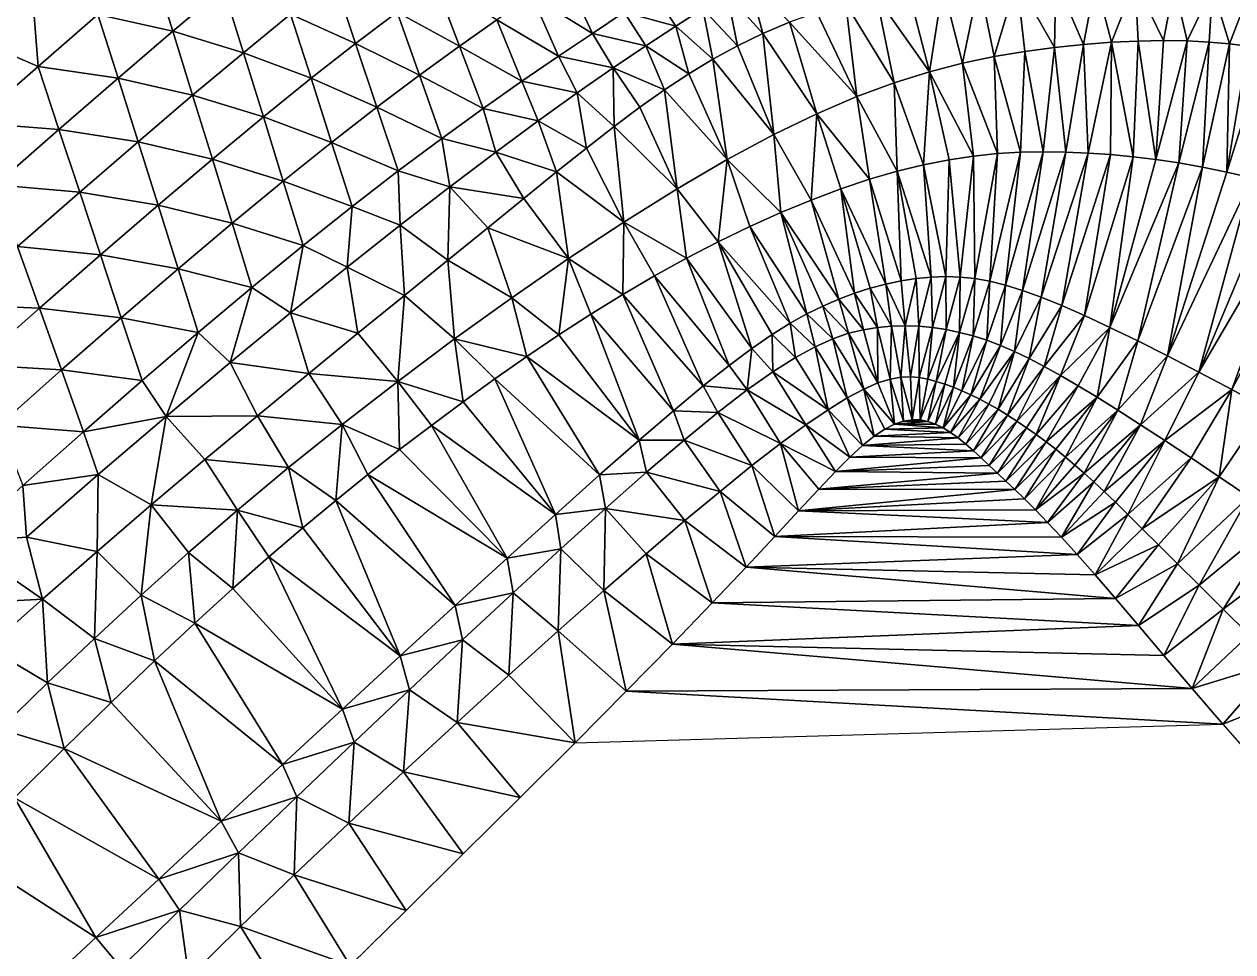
# Model space of a CAD drawing. Header units: metres. Extents: x 0 to 433, y 0 to 317.
# Drawn here: x 89.62 to 108.15, y 229.74 to 243.95 of the extents above; entities that cross this region are included whole.
import ezdxf

# ---------------------------------------------------------------- set-up
doc = ezdxf.new("R2010")
doc.units = ezdxf.units.M
doc.layers.add('TERRAIN_TIN', color=8, linetype='Continuous')

msp = doc.modelspace()

# ---------------------------------------------------------------- linework, layer by layer
at = {"layer": 'TERRAIN_TIN'}
for points in [[(88.889, 243.714, 9), (89.741, 244.475, 9), (88.855, 245.401, 8)], [(91.594, 244.83, 10), (90.75, 244.103, 10), (91.897, 243.848, 11)], [(91.594, 244.83, 10), (91.897, 243.848, 11), (92.674, 244.503, 11)], [(94.699, 243.66, 13), (94.372, 244.637, 12), (93.703, 244.109, 12)], [(94.372, 244.637, 12), (94.699, 243.66, 13), (95.335, 244.141, 13)], [(95.928, 244.572, 13), (95.335, 244.141, 13), (96.292, 243.617, 14)], [(96.866, 244.02, 14), (95.928, 244.572, 13), (96.292, 243.617, 14)], [(97.404, 244.386, 14), (98.33, 243.814, 15), (97.909, 244.719, 14)], [(98.33, 243.814, 15), (98.817, 244.138, 15), (97.909, 244.719, 14)], [(100.73, 244.619, 16), (100.396, 244.419, 16), (100.944, 243.814, 17)], [(101.349, 243.984, 17), (100.73, 244.619, 16), (100.944, 243.814, 17)], [(104.256, 244.591, 17), (103.701, 244.543, 17), (104.004, 243.357, 18)], [(104.49, 243.459, 18), (104.256, 244.591, 17), (104.004, 243.357, 18)], [(104.256, 244.591, 17), (104.49, 243.459, 18), (104.836, 244.618, 17)], [(104.49, 243.459, 18), (104.959, 243.538, 18), (104.836, 244.618, 17)], [(105.415, 243.6, 18), (105.433, 244.627, 17), (104.836, 244.618, 17)], [(104.959, 243.538, 18), (105.415, 243.6, 18), (104.836, 244.618, 17)], [(105.415, 243.6, 18), (105.858, 243.646, 18), (105.433, 244.627, 17)], [(105.433, 244.627, 17), (105.858, 243.646, 18), (106.039, 244.619, 17)], [(105.858, 243.646, 18), (106.285, 243.678, 18), (106.039, 244.619, 17)], [(106.285, 243.678, 18), (106.647, 244.596, 17), (106.039, 244.619, 17)], [(106.694, 243.697, 18), (106.647, 244.596, 17), (106.285, 243.678, 18)], [(107.082, 243.703, 18), (107.249, 244.559, 17), (106.647, 244.596, 17)], [(106.694, 243.697, 18), (107.082, 243.703, 18), (106.647, 244.596, 17)], [(107.082, 243.703, 18), (107.446, 243.698, 18), (107.249, 244.559, 17)], [(107.249, 244.559, 17), (107.446, 243.698, 18), (107.837, 244.512, 17)], [(89.741, 244.475, 9), (88.889, 243.714, 9), (89.834, 243.307, 10)], [(90.75, 244.103, 10), (89.741, 244.475, 9), (89.834, 243.307, 10)], [(91.897, 243.848, 11), (92.98, 243.518, 12), (92.674, 244.503, 11)], [(92.98, 243.518, 12), (93.703, 244.109, 12), (92.674, 244.503, 11)], [(97.404, 244.386, 14), (96.866, 244.02, 14), (97.808, 243.463, 15)], [(98.33, 243.814, 15), (97.404, 244.386, 14), (97.808, 243.463, 15)], [(99.269, 244.438, 15), (98.817, 244.138, 15), (99.608, 243.925, 16)], [(100.023, 244.189, 16), (99.269, 244.438, 15), (99.608, 243.925, 16)], [(100.023, 244.189, 16), (100.554, 243.625, 17), (100.396, 244.419, 16)], [(100.396, 244.419, 16), (100.554, 243.625, 17), (100.944, 243.814, 17)], [(102.683, 244.381, 17), (102.216, 244.269, 17), (102.957, 243.057, 18)], [(103.177, 244.473, 17), (102.683, 244.381, 17), (103.495, 243.225, 18)], [(103.495, 243.225, 18), (102.683, 244.381, 17), (102.957, 243.057, 18)], [(103.177, 244.473, 17), (103.495, 243.225, 18), (103.701, 244.543, 17)], [(103.701, 244.543, 17), (103.495, 243.225, 18), (104.004, 243.357, 18)], [(107.837, 244.512, 17), (107.446, 243.698, 18), (107.784, 243.681, 18)], [(108.094, 243.655, 18), (107.837, 244.512, 17), (107.784, 243.681, 18)], [(108.094, 243.655, 18), (108.403, 244.455, 17), (107.837, 244.512, 17)], [(108.375, 243.618, 18), (108.403, 244.455, 17), (108.094, 243.655, 18)], [(100.176, 243.419, 17), (100.023, 244.189, 16), (99.608, 243.925, 16)], [(100.554, 243.625, 17), (100.023, 244.189, 16), (100.176, 243.419, 17)], [(102.384, 242.846, 18), (102.216, 244.269, 17), (101.772, 244.136, 17)], [(102.216, 244.269, 17), (102.384, 242.846, 18), (102.957, 243.057, 18)], [(91.058, 243.128, 11), (90.75, 244.103, 10), (89.834, 243.307, 10)], [(90.75, 244.103, 10), (91.058, 243.128, 11), (91.897, 243.848, 11)], [(93.703, 244.109, 12), (92.98, 243.518, 12), (94.017, 243.126, 13)], [(94.699, 243.66, 13), (93.703, 244.109, 12), (94.017, 243.126, 13)], [(94.699, 243.66, 13), (95.679, 243.173, 14), (95.335, 244.141, 13)], [(95.335, 244.141, 13), (95.679, 243.173, 14), (96.292, 243.617, 14)], [(97.249, 243.08, 15), (96.866, 244.02, 14), (96.292, 243.617, 14)], [(96.866, 244.02, 14), (97.249, 243.08, 15), (97.808, 243.463, 15)], [(98.33, 243.814, 15), (99.15, 243.625, 16), (98.817, 244.138, 15)], [(98.817, 244.138, 15), (99.15, 243.625, 16), (99.608, 243.925, 16)], [(101.349, 243.984, 17), (102.384, 242.846, 18), (101.772, 244.136, 17)], [(91.897, 243.848, 11), (91.058, 243.128, 11), (92.201, 242.867, 12)], [(92.98, 243.518, 12), (91.897, 243.848, 11), (92.201, 242.867, 12)], [(98.647, 243.285, 16), (98.33, 243.814, 15), (97.808, 243.463, 15)], [(99.15, 243.625, 16), (98.33, 243.814, 15), (98.647, 243.285, 16)], [(99.15, 243.625, 16), (99.806, 243.195, 17), (99.608, 243.925, 16)], [(99.806, 243.195, 17), (100.176, 243.419, 17), (99.608, 243.925, 16)], [(100.554, 243.625, 17), (101.11, 242.266, 18), (100.944, 243.814, 17)], [(101.77, 242.584, 18), (101.349, 243.984, 17), (100.944, 243.814, 17)], [(101.11, 242.266, 18), (101.77, 242.584, 18), (100.944, 243.814, 17)], [(102.384, 242.846, 18), (101.349, 243.984, 17), (101.77, 242.584, 18)], [(88.889, 243.714, 9), (88.844, 242.442, 10), (89.834, 243.307, 10)], [(95.026, 242.683, 14), (94.699, 243.66, 13), (94.017, 243.126, 13)], [(95.679, 243.173, 14), (94.699, 243.66, 13), (95.026, 242.683, 14)], [(105.586, 241.995, 19), (105.858, 243.646, 18), (105.415, 243.6, 18)], [(105.586, 241.995, 19), (105.929, 241.979, 19), (105.858, 243.646, 18)], [(105.858, 243.646, 18), (105.929, 241.979, 19), (106.285, 243.678, 18)], [(106.285, 243.678, 18), (105.929, 241.979, 19), (106.272, 241.956, 19)], [(106.617, 241.923, 19), (106.285, 243.678, 18), (106.272, 241.956, 19)], [(106.617, 241.923, 19), (106.694, 243.697, 18), (106.285, 243.678, 18)], [(106.694, 243.697, 18), (106.617, 241.923, 19), (106.966, 241.882, 19)], [(107.082, 243.703, 18), (106.694, 243.697, 18), (106.966, 241.882, 19)], [(107.446, 243.698, 18), (107.082, 243.703, 18), (106.966, 241.882, 19)], [(107.321, 241.829, 19), (107.446, 243.698, 18), (106.966, 241.882, 19)], [(107.446, 243.698, 18), (107.321, 241.829, 19), (107.784, 243.681, 18)], [(107.321, 241.829, 19), (107.683, 241.766, 19), (107.784, 243.681, 18)], [(107.683, 241.766, 19), (108.094, 243.655, 18), (107.784, 243.681, 18)], [(108.055, 241.69, 19), (108.094, 243.655, 18), (107.683, 241.766, 19)], [(108.055, 241.69, 19), (108.375, 243.618, 18), (108.094, 243.655, 18)], [(93.286, 242.534, 13), (92.98, 243.518, 12), (92.201, 242.867, 12)], [(92.98, 243.518, 12), (93.286, 242.534, 13), (94.017, 243.126, 13)], [(95.679, 243.173, 14), (96.655, 242.663, 15), (96.292, 243.617, 14)], [(96.655, 242.663, 15), (97.249, 243.08, 15), (96.292, 243.617, 14)], [(97.249, 243.08, 15), (98.097, 242.902, 16), (97.808, 243.463, 15)], [(98.097, 242.902, 16), (98.647, 243.285, 16), (97.808, 243.463, 15)], [(99.436, 242.951, 17), (99.15, 243.625, 16), (98.647, 243.285, 16)], [(99.806, 243.195, 17), (99.15, 243.625, 16), (99.436, 242.951, 17)], [(101.11, 242.266, 18), (100.554, 243.625, 17), (100.176, 243.419, 17)], [(104.537, 241.972, 19), (104.49, 243.459, 18), (104.004, 243.357, 18)], [(104.893, 241.993, 19), (104.959, 243.538, 18), (104.49, 243.459, 18)], [(104.537, 241.972, 19), (104.893, 241.993, 19), (104.49, 243.459, 18)], [(104.893, 241.993, 19), (105.241, 242, 19), (104.959, 243.538, 18)], [(104.959, 243.538, 18), (105.241, 242, 19), (105.415, 243.6, 18)], [(105.241, 242, 19), (105.586, 241.995, 19), (105.415, 243.6, 18)], [(108.375, 243.618, 18), (108.055, 241.69, 19), (108.64, 243.567, 18)], [(108.055, 241.69, 19), (108.437, 241.601, 19), (108.64, 243.567, 18)], [(88.844, 242.442, 10), (90.153, 242.344, 11), (89.834, 243.307, 10)], [(90.153, 242.344, 11), (91.058, 243.128, 11), (89.834, 243.307, 10)], [(98.647, 243.285, 16), (98.097, 242.902, 16), (98.661, 242.386, 17)], [(98.647, 243.285, 16), (98.661, 242.386, 17), (99.057, 242.683, 17)], [(99.436, 242.951, 17), (98.647, 243.285, 16), (99.057, 242.683, 17)], [(100.176, 243.419, 17), (99.806, 243.195, 17), (100.396, 241.884, 18)], [(101.11, 242.266, 18), (100.176, 243.419, 17), (100.396, 241.884, 18)], [(103.495, 243.225, 18), (104.172, 241.935, 19), (104.004, 243.357, 18)], [(104.172, 241.935, 19), (104.537, 241.972, 19), (104.004, 243.357, 18)], [(91.058, 243.128, 11), (90.153, 242.344, 11), (91.365, 242.154, 12)], [(92.201, 242.867, 12), (91.058, 243.128, 11), (91.365, 242.154, 12)], [(93.286, 242.534, 13), (94.331, 242.144, 14), (94.017, 243.126, 13)], [(94.331, 242.144, 14), (95.026, 242.683, 14), (94.017, 243.126, 13)], [(96.023, 242.206, 15), (95.679, 243.173, 14), (95.026, 242.683, 14)], [(95.679, 243.173, 14), (96.023, 242.206, 15), (96.655, 242.663, 15)], [(97.498, 242.472, 16), (97.249, 243.08, 15), (96.655, 242.663, 15)], [(97.249, 243.08, 15), (97.498, 242.472, 16), (98.097, 242.902, 16)], [(99.806, 243.195, 17), (99.436, 242.951, 17), (100.396, 241.884, 18)], [(103.495, 243.225, 18), (102.957, 243.057, 18), (103.407, 241.802, 19)], [(103.797, 241.879, 19), (103.495, 243.225, 18), (103.407, 241.802, 19)], [(104.172, 241.935, 19), (103.495, 243.225, 18), (103.797, 241.879, 19)], [(97.498, 242.472, 16), (98.239, 242.056, 17), (98.097, 242.902, 16)], [(98.097, 242.902, 16), (98.239, 242.056, 17), (98.661, 242.386, 17)], [(99.627, 241.434, 18), (99.436, 242.951, 17), (99.057, 242.683, 17)], [(99.436, 242.951, 17), (99.627, 241.434, 18), (100.396, 241.884, 18)], [(102.384, 242.846, 18), (103.001, 241.703, 19), (102.957, 243.057, 18)], [(102.957, 243.057, 18), (103.001, 241.703, 19), (103.407, 241.802, 19)], [(92.504, 241.885, 13), (92.201, 242.867, 12), (91.365, 242.154, 12)], [(92.504, 241.885, 13), (93.286, 242.534, 13), (92.201, 242.867, 12)], [(102.577, 241.579, 19), (102.384, 242.846, 18), (101.77, 242.584, 18)], [(102.384, 242.846, 18), (102.577, 241.579, 19), (103.001, 241.703, 19)], [(93.286, 242.534, 13), (92.504, 241.885, 13), (93.591, 241.55, 14)], [(94.331, 242.144, 14), (93.286, 242.534, 13), (93.591, 241.55, 14)], [(95.353, 241.707, 15), (95.026, 242.683, 14), (94.331, 242.144, 14)], [(96.023, 242.206, 15), (95.026, 242.683, 14), (95.353, 241.707, 15)], [(96.023, 242.206, 15), (96.847, 241.994, 16), (96.655, 242.663, 15)], [(96.847, 241.994, 16), (97.498, 242.472, 16), (96.655, 242.663, 15)], [(98.661, 242.386, 17), (99.627, 241.434, 18), (99.057, 242.683, 17)], [(101.11, 242.266, 18), (101.683, 241.261, 19), (101.77, 242.584, 18)], [(101.683, 241.261, 19), (102.137, 241.431, 19), (101.77, 242.584, 18)], [(102.137, 241.431, 19), (102.577, 241.579, 19), (101.77, 242.584, 18)], [(90.153, 242.344, 11), (88.844, 242.442, 10), (89.182, 241.496, 11)], [(90.153, 242.344, 11), (89.182, 241.496, 11), (90.471, 241.382, 12)], [(90.153, 242.344, 11), (90.471, 241.382, 12), (91.365, 242.154, 12)], [(97.498, 242.472, 16), (96.847, 241.994, 16), (97.781, 241.691, 17)], [(98.239, 242.056, 17), (97.498, 242.472, 16), (97.781, 241.691, 17)], [(98.239, 242.056, 17), (98.811, 240.924, 18), (98.661, 242.386, 17)], [(98.811, 240.924, 18), (99.627, 241.434, 18), (98.661, 242.386, 17)], [(90.471, 241.382, 12), (91.672, 241.18, 13), (91.365, 242.154, 12)], [(91.672, 241.18, 13), (92.504, 241.885, 13), (91.365, 242.154, 12)], [(96.143, 241.463, 16), (96.023, 242.206, 15), (95.353, 241.707, 15)], [(96.023, 242.206, 15), (96.143, 241.463, 16), (96.847, 241.994, 16)], [(101.217, 241.068, 19), (101.11, 242.266, 18), (100.396, 241.884, 18)], [(101.683, 241.261, 19), (101.11, 242.266, 18), (101.217, 241.068, 19)], [(94.645, 241.161, 15), (94.331, 242.144, 14), (93.591, 241.55, 14)], [(94.645, 241.161, 15), (95.353, 241.707, 15), (94.331, 242.144, 14)], [(96.847, 241.994, 16), (96.143, 241.463, 16), (97.28, 241.285, 17)], [(96.847, 241.994, 16), (97.28, 241.285, 17), (97.781, 241.691, 17)], [(98.811, 240.924, 18), (98.239, 242.056, 17), (97.781, 241.691, 17)], [(104.172, 241.935, 19), (104.191, 240.057, 21), (104.537, 241.972, 19)], [(104.191, 240.057, 21), (104.421, 240.016, 21), (104.537, 241.972, 19)], [(104.893, 241.993, 19), (104.421, 240.016, 21), (104.664, 239.956, 21)], [(104.421, 240.016, 21), (104.893, 241.993, 19), (104.537, 241.972, 19)], [(104.924, 239.875, 21), (105.241, 242, 19), (104.664, 239.956, 21)], [(105.241, 242, 19), (104.893, 241.993, 19), (104.664, 239.956, 21)], [(105.586, 241.995, 19), (105.241, 242, 19), (104.924, 239.875, 21)], [(105.586, 241.995, 19), (104.924, 239.875, 21), (105.209, 239.771, 21)], [(105.929, 241.979, 19), (105.586, 241.995, 19), (105.209, 239.771, 21)], [(105.524, 239.643, 21), (105.929, 241.979, 19), (105.209, 239.771, 21)], [(105.929, 241.979, 19), (105.524, 239.643, 21), (106.272, 241.956, 19)], [(91.672, 241.18, 13), (92.808, 240.904, 14), (92.504, 241.885, 13)], [(92.504, 241.885, 13), (92.808, 240.904, 14), (93.591, 241.55, 14)], [(99.627, 241.434, 18), (100.26, 240.622, 19), (100.396, 241.884, 18)], [(100.26, 240.622, 19), (100.742, 240.855, 19), (100.396, 241.884, 18)], [(100.742, 240.855, 19), (101.217, 241.068, 19), (100.396, 241.884, 18)], [(103.001, 241.703, 19), (103.522, 240.081, 21), (103.407, 241.802, 19)], [(103.747, 240.088, 21), (103.797, 241.879, 19), (103.407, 241.802, 19)], [(103.522, 240.081, 21), (103.747, 240.088, 21), (103.407, 241.802, 19)], [(103.747, 240.088, 21), (103.969, 240.081, 21), (103.797, 241.879, 19)], [(103.969, 240.081, 21), (104.172, 241.935, 19), (103.797, 241.879, 19)], [(103.969, 240.081, 21), (104.191, 240.057, 21), (104.172, 241.935, 19)], [(105.524, 239.643, 21), (105.873, 239.49, 21), (106.272, 241.956, 19)], [(105.873, 239.49, 21), (106.617, 241.923, 19), (106.272, 241.956, 19)], [(106.263, 239.309, 21), (106.617, 241.923, 19), (105.873, 239.49, 21)], [(106.617, 241.923, 19), (106.263, 239.309, 21), (106.966, 241.882, 19)], [(106.263, 239.309, 21), (107.321, 241.829, 19), (106.966, 241.882, 19)], [(107.321, 241.829, 19), (106.263, 239.309, 21), (106.688, 239.104, 21)], [(107.683, 241.766, 19), (107.321, 241.829, 19), (106.688, 239.104, 21)], [(95.385, 240.877, 16), (95.353, 241.707, 15), (94.645, 241.161, 15)], [(95.385, 240.877, 16), (96.143, 241.463, 16), (95.353, 241.707, 15)], [(97.28, 241.285, 17), (97.962, 240.363, 18), (97.781, 241.691, 17)], [(97.962, 240.363, 18), (98.811, 240.924, 18), (97.781, 241.691, 17)], [(102.577, 241.579, 19), (103.061, 240.024, 21), (103.001, 241.703, 19)], [(103.293, 240.06, 21), (103.522, 240.081, 21), (103.001, 241.703, 19)], [(103.061, 240.024, 21), (103.293, 240.06, 21), (103.001, 241.703, 19)], [(107.144, 238.876, 21), (107.683, 241.766, 19), (106.688, 239.104, 21)], [(107.144, 238.876, 21), (108.055, 241.69, 19), (107.683, 241.766, 19)], [(108.437, 241.601, 19), (108.055, 241.69, 19), (107.144, 238.876, 21)], [(108.437, 241.601, 19), (107.144, 238.876, 21), (107.627, 238.626, 21)], [(108.437, 241.601, 19), (107.627, 238.626, 21), (108.832, 241.499, 19)], [(90.471, 241.382, 12), (89.182, 241.496, 11), (89.519, 240.55, 12)], [(92.808, 240.904, 14), (93.897, 240.566, 15), (93.591, 241.55, 14)], [(93.897, 240.566, 15), (94.645, 241.161, 15), (93.591, 241.55, 14)], [(96.113, 240.339, 17), (96.143, 241.463, 16), (95.385, 240.877, 16)], [(96.143, 241.463, 16), (96.113, 240.339, 17), (96.726, 240.835, 17)], [(97.28, 241.285, 17), (96.143, 241.463, 16), (96.726, 240.835, 17)], [(99.773, 240.37, 19), (99.627, 241.434, 18), (98.811, 240.924, 18)], [(99.627, 241.434, 18), (99.773, 240.37, 19), (100.26, 240.622, 19)], [(101.683, 241.261, 19), (102.347, 239.832, 21), (102.137, 241.431, 19)], [(102.577, 241.579, 19), (102.137, 241.431, 19), (102.825, 239.974, 21)], [(102.137, 241.431, 19), (102.587, 239.91, 21), (102.825, 239.974, 21)], [(102.347, 239.832, 21), (102.587, 239.91, 21), (102.137, 241.431, 19)], [(103.061, 240.024, 21), (102.577, 241.579, 19), (102.825, 239.974, 21)], [(107.627, 238.626, 21), (109.241, 241.382, 19), (108.832, 241.499, 19)], [(90.79, 240.419, 13), (90.471, 241.382, 12), (89.519, 240.55, 12)], [(91.672, 241.18, 13), (90.471, 241.382, 12), (90.79, 240.419, 13)], [(97.962, 240.363, 18), (97.28, 241.285, 17), (96.726, 240.835, 17)], [(102.105, 239.741, 21), (101.683, 241.261, 19), (101.217, 241.068, 19)], [(102.347, 239.832, 21), (101.683, 241.261, 19), (102.105, 239.741, 21)], [(108.131, 238.357, 21), (109.241, 241.382, 19), (107.627, 238.626, 21)], [(109.666, 241.248, 19), (109.241, 241.382, 19), (108.131, 238.357, 21)], [(108.652, 238.072, 21), (109.666, 241.248, 19), (108.131, 238.357, 21)], [(91.672, 241.18, 13), (90.79, 240.419, 13), (91.98, 240.205, 14)], [(92.808, 240.904, 14), (91.672, 241.18, 13), (91.98, 240.205, 14)], [(93.897, 240.566, 15), (94.573, 240.235, 16), (94.645, 241.161, 15)], [(94.573, 240.235, 16), (95.385, 240.877, 16), (94.645, 241.161, 15)], [(101.217, 241.068, 19), (100.742, 240.855, 19), (101.616, 239.515, 21)], [(101.862, 239.635, 21), (101.217, 241.068, 19), (101.616, 239.515, 21)], [(101.862, 239.635, 21), (102.105, 239.741, 21), (101.217, 241.068, 19)], [(93.111, 239.922, 15), (92.808, 240.904, 14), (91.98, 240.205, 14)], [(93.111, 239.922, 15), (93.897, 240.566, 15), (92.808, 240.904, 14)], [(95.385, 240.877, 16), (94.573, 240.235, 16), (95.447, 239.799, 17)], [(96.113, 240.339, 17), (95.385, 240.877, 16), (95.447, 239.799, 17)], [(98.794, 239.814, 19), (98.811, 240.924, 18), (97.962, 240.363, 18)], [(98.811, 240.924, 18), (98.794, 239.814, 19), (99.283, 240.101, 19)], [(99.773, 240.37, 19), (98.811, 240.924, 18), (99.283, 240.101, 19)], [(101.36, 239.373, 21), (100.742, 240.855, 19), (100.26, 240.622, 19)], [(100.742, 240.855, 19), (101.36, 239.373, 21), (101.616, 239.515, 21)], [(96.726, 240.835, 17), (96.113, 240.339, 17), (97.093, 239.763, 18)], [(97.962, 240.363, 18), (96.726, 240.835, 17), (97.093, 239.763, 18)], [(88.506, 239.662, 12), (89.856, 239.604, 13), (89.519, 240.55, 12)], [(89.856, 239.604, 13), (90.79, 240.419, 13), (89.519, 240.55, 12)], [(93.704, 239.533, 16), (93.897, 240.566, 15), (93.111, 239.922, 15)], [(93.897, 240.566, 15), (93.704, 239.533, 16), (94.573, 240.235, 16)], [(99.773, 240.37, 19), (100.776, 238.988, 21), (100.26, 240.622, 19)], [(100.776, 238.988, 21), (101.083, 239.2, 21), (100.26, 240.622, 19)], [(101.083, 239.2, 21), (101.36, 239.373, 21), (100.26, 240.622, 19)], [(89.856, 239.604, 13), (91.108, 239.456, 14), (90.79, 240.419, 13)], [(90.79, 240.419, 13), (91.108, 239.456, 14), (91.98, 240.205, 14)], [(96.217, 239.132, 18), (96.113, 240.339, 17), (95.447, 239.799, 17)], [(96.113, 240.339, 17), (96.217, 239.132, 18), (97.093, 239.763, 18)], [(97.814, 239.196, 19), (97.962, 240.363, 18), (97.093, 239.763, 18)], [(97.814, 239.196, 19), (98.304, 239.512, 19), (97.962, 240.363, 18)], [(98.304, 239.512, 19), (98.794, 239.814, 19), (97.962, 240.363, 18)], [(100.428, 238.728, 21), (99.773, 240.37, 19), (99.283, 240.101, 19)], [(99.773, 240.37, 19), (100.428, 238.728, 21), (100.776, 238.988, 21)], [(91.108, 239.456, 14), (92.287, 239.231, 15), (91.98, 240.205, 14)], [(92.287, 239.231, 15), (93.111, 239.922, 15), (91.98, 240.205, 14)], [(93.704, 239.533, 16), (94.734, 239.219, 17), (94.573, 240.235, 16)], [(94.573, 240.235, 16), (94.734, 239.219, 17), (95.447, 239.799, 17)], [(98.794, 239.814, 19), (100.03, 238.413, 21), (99.283, 240.101, 19)], [(100.03, 238.413, 21), (100.428, 238.728, 21), (99.283, 240.101, 19)], [(102.587, 239.91, 21), (102.912, 239.328, 22), (102.825, 239.974, 21)], [(103.123, 239.334, 22), (103.061, 240.024, 21), (102.825, 239.974, 21)], [(102.912, 239.328, 22), (103.123, 239.334, 22), (102.825, 239.974, 21)], [(103.293, 240.06, 21), (103.061, 240.024, 21), (103.123, 239.334, 22)], [(103.333, 239.328, 22), (103.293, 240.06, 21), (103.123, 239.334, 22)], [(103.293, 240.06, 21), (103.333, 239.328, 22), (103.522, 240.081, 21)], [(103.522, 240.081, 21), (103.333, 239.328, 22), (103.542, 239.309, 22)], [(103.522, 240.081, 21), (103.542, 239.309, 22), (103.747, 240.088, 21)], [(103.747, 240.088, 21), (103.542, 239.309, 22), (103.751, 239.278, 22)], [(103.969, 240.081, 21), (103.747, 240.088, 21), (103.751, 239.278, 22)], [(103.959, 239.234, 22), (103.969, 240.081, 21), (103.751, 239.278, 22)], [(104.191, 240.057, 21), (103.969, 240.081, 21), (103.959, 239.234, 22)], [(104.191, 240.057, 21), (103.959, 239.234, 22), (104.167, 239.179, 22)], [(104.421, 240.016, 21), (104.191, 240.057, 21), (104.167, 239.179, 22)], [(104.376, 239.112, 22), (104.421, 240.016, 21), (104.167, 239.179, 22)], [(104.421, 240.016, 21), (104.376, 239.112, 22), (104.664, 239.956, 21)], [(104.664, 239.956, 21), (104.376, 239.112, 22), (104.586, 239.033, 22)], [(104.924, 239.875, 21), (104.664, 239.956, 21), (104.586, 239.033, 22)], [(92.779, 238.771, 16), (93.111, 239.922, 15), (92.287, 239.231, 15)], [(92.779, 238.771, 16), (93.704, 239.533, 16), (93.111, 239.922, 15)], [(94.734, 239.219, 17), (95.346, 238.482, 18), (95.447, 239.799, 17)], [(95.346, 238.482, 18), (96.217, 239.132, 18), (95.447, 239.799, 17)], [(96.217, 239.132, 18), (97.325, 238.866, 19), (97.093, 239.763, 18)], [(97.325, 238.866, 19), (97.814, 239.196, 19), (97.093, 239.763, 18)], [(99.572, 238.033, 21), (98.794, 239.814, 19), (98.304, 239.512, 19)], [(99.572, 238.033, 21), (100.03, 238.413, 21), (98.794, 239.814, 19)], [(102.105, 239.741, 21), (101.862, 239.635, 21), (102.257, 239.219, 22)], [(102.347, 239.832, 21), (102.105, 239.741, 21), (102.483, 239.274, 22)], [(102.105, 239.741, 21), (102.257, 239.219, 22), (102.483, 239.274, 22)], [(102.587, 239.91, 21), (102.347, 239.832, 21), (102.699, 239.308, 22)], [(102.699, 239.308, 22), (102.347, 239.832, 21), (102.483, 239.274, 22)], [(102.912, 239.328, 22), (102.587, 239.91, 21), (102.699, 239.308, 22)], [(104.8, 238.941, 22), (104.924, 239.875, 21), (104.586, 239.033, 22)], [(104.924, 239.875, 21), (104.8, 238.941, 22), (105.209, 239.771, 21)], [(104.8, 238.941, 22), (105.023, 238.835, 22), (105.209, 239.771, 21)], [(105.023, 238.835, 22), (105.524, 239.643, 21), (105.209, 239.771, 21)], [(89.856, 239.604, 13), (88.506, 239.662, 12), (88.87, 238.737, 13)], [(89.856, 239.604, 13), (88.87, 238.737, 13), (90.193, 238.658, 14)], [(91.108, 239.456, 14), (89.856, 239.604, 13), (90.193, 238.658, 14)], [(102.013, 239.135, 22), (101.862, 239.635, 21), (101.616, 239.515, 21)], [(101.862, 239.635, 21), (102.013, 239.135, 22), (102.257, 239.219, 22)], [(105.023, 238.835, 22), (105.257, 238.713, 22), (105.524, 239.643, 21)], [(105.524, 239.643, 21), (105.257, 238.713, 22), (105.873, 239.49, 21)], [(91.426, 238.494, 15), (91.108, 239.456, 14), (90.193, 238.658, 14)], [(92.287, 239.231, 15), (91.108, 239.456, 14), (91.426, 238.494, 15)], [(93.704, 239.533, 16), (92.779, 238.771, 16), (93.982, 238.604, 17)], [(94.734, 239.219, 17), (93.704, 239.533, 16), (93.982, 238.604, 17)], [(99.045, 237.581, 21), (98.304, 239.512, 19), (97.814, 239.196, 19)], [(99.045, 237.581, 21), (99.572, 238.033, 21), (98.304, 239.512, 19)], [(101.441, 238.848, 22), (101.36, 239.373, 21), (101.083, 239.2, 21)], [(101.36, 239.373, 21), (101.744, 239.014, 22), (101.616, 239.515, 21)], [(101.441, 238.848, 22), (101.744, 239.014, 22), (101.36, 239.373, 21)], [(101.744, 239.014, 22), (102.013, 239.135, 22), (101.616, 239.515, 21)], [(105.257, 238.713, 22), (105.507, 238.575, 22), (105.873, 239.49, 21)], [(105.507, 238.575, 22), (106.263, 239.309, 21), (105.873, 239.49, 21)], [(91.797, 237.945, 16), (92.287, 239.231, 15), (91.426, 238.494, 15)], [(91.797, 237.945, 16), (92.779, 238.771, 16), (92.287, 239.231, 15)], [(95.346, 238.482, 18), (94.734, 239.219, 17), (93.982, 238.604, 17)], [(97.325, 238.866, 19), (99.045, 237.581, 21), (97.814, 239.196, 19)], [(101.096, 238.629, 22), (101.083, 239.2, 21), (100.776, 238.988, 21)], [(101.096, 238.629, 22), (101.441, 238.848, 22), (101.083, 239.2, 21)], [(102.257, 239.219, 22), (102.013, 239.135, 22), (102.489, 238.366, 23)], [(102.257, 239.219, 22), (102.706, 238.46, 23), (102.483, 239.274, 22)], [(102.706, 238.46, 23), (102.257, 239.219, 22), (102.489, 238.366, 23)], [(102.706, 238.46, 23), (102.699, 239.308, 22), (102.483, 239.274, 22)], [(102.894, 238.519, 23), (102.912, 239.328, 22), (102.699, 239.308, 22)], [(102.894, 238.519, 23), (102.699, 239.308, 22), (102.706, 238.46, 23)], [(102.912, 239.328, 22), (102.894, 238.519, 23), (103.059, 238.548, 23)], [(103.123, 239.334, 22), (102.912, 239.328, 22), (103.059, 238.548, 23)], [(103.206, 238.553, 23), (103.123, 239.334, 22), (103.059, 238.548, 23)], [(103.206, 238.553, 23), (103.333, 239.328, 22), (103.123, 239.334, 22)], [(103.341, 238.541, 23), (103.333, 239.328, 22), (103.206, 238.553, 23)], [(103.333, 239.328, 22), (103.341, 238.541, 23), (103.542, 239.309, 22)], [(103.542, 239.309, 22), (103.341, 238.541, 23), (103.471, 238.515, 23)], [(103.542, 239.309, 22), (103.471, 238.515, 23), (103.751, 239.278, 22)], [(103.471, 238.515, 23), (103.601, 238.482, 23), (103.751, 239.278, 22)], [(103.601, 238.482, 23), (103.959, 239.234, 22), (103.751, 239.278, 22)], [(103.601, 238.482, 23), (103.731, 238.441, 23), (103.959, 239.234, 22)], [(103.731, 238.441, 23), (103.863, 238.394, 23), (103.959, 239.234, 22)], [(103.959, 239.234, 22), (103.863, 238.394, 23), (104.167, 239.179, 22)], [(105.776, 238.417, 22), (106.263, 239.309, 21), (105.507, 238.575, 22)], [(105.776, 238.417, 22), (106.067, 238.239, 22), (106.263, 239.309, 21)], [(106.263, 239.309, 21), (106.067, 238.239, 22), (106.688, 239.104, 21)], [(96.348, 238.171, 19), (96.217, 239.132, 18), (95.346, 238.482, 18)], [(97.325, 238.866, 19), (96.217, 239.132, 18), (96.836, 238.524, 19)], [(96.217, 239.132, 18), (96.348, 238.171, 19), (96.836, 238.524, 19)], [(101.441, 238.848, 22), (101.943, 238.049, 23), (101.744, 239.014, 22)], [(102.237, 238.231, 23), (102.013, 239.135, 22), (101.744, 239.014, 22)], [(101.943, 238.049, 23), (102.237, 238.231, 23), (101.744, 239.014, 22)], [(102.013, 239.135, 22), (102.237, 238.231, 23), (102.489, 238.366, 23)], [(103.863, 238.394, 23), (103.995, 238.34, 23), (104.167, 239.179, 22)], [(103.995, 238.34, 23), (104.376, 239.112, 22), (104.167, 239.179, 22)], [(103.995, 238.34, 23), (104.13, 238.279, 23), (104.376, 239.112, 22)], [(104.376, 239.112, 22), (104.13, 238.279, 23), (104.586, 239.033, 22)], [(104.13, 238.279, 23), (104.267, 238.211, 23), (104.586, 239.033, 22)], [(104.267, 238.211, 23), (104.8, 238.941, 22), (104.586, 239.033, 22)], [(106.067, 238.239, 22), (106.384, 238.041, 22), (106.688, 239.104, 21)], [(106.384, 238.041, 22), (107.144, 238.876, 21), (106.688, 239.104, 21)], [(98.44, 237.05, 21), (97.325, 238.866, 19), (96.836, 238.524, 19)], [(98.44, 237.05, 21), (99.045, 237.581, 21), (97.325, 238.866, 19)], [(100.776, 238.988, 21), (100.428, 238.728, 21), (100.702, 238.351, 22)], [(101.096, 238.629, 22), (100.776, 238.988, 21), (100.702, 238.351, 22)], [(101.943, 238.049, 23), (101.441, 238.848, 22), (101.096, 238.629, 22)], [(104.8, 238.941, 22), (104.267, 238.211, 23), (104.405, 238.136, 23)], [(104.547, 238.055, 23), (104.8, 238.941, 22), (104.405, 238.136, 23)], [(104.8, 238.941, 22), (104.547, 238.055, 23), (105.023, 238.835, 22)], [(104.547, 238.055, 23), (104.691, 237.967, 23), (105.023, 238.835, 22)], [(105.023, 238.835, 22), (104.691, 237.967, 23), (105.257, 238.713, 22)], [(106.384, 238.041, 22), (106.731, 237.819, 22), (107.144, 238.876, 21)], [(107.144, 238.876, 21), (106.731, 237.819, 22), (107.627, 238.626, 21)], [(88.87, 238.737, 13), (89.234, 237.812, 14), (90.193, 238.658, 14)], [(89.234, 237.812, 14), (90.53, 237.712, 15), (90.193, 238.658, 14)], [(90.53, 237.712, 15), (91.426, 238.494, 15), (90.193, 238.658, 14)], [(92.779, 238.771, 16), (91.797, 237.945, 16), (93.198, 237.957, 17)], [(92.779, 238.771, 16), (93.198, 237.957, 17), (93.982, 238.604, 17)], [(100.428, 238.728, 21), (100.03, 238.413, 21), (100.702, 238.351, 22)], [(101.602, 237.817, 23), (101.096, 238.629, 22), (100.702, 238.351, 22)], [(101.943, 238.049, 23), (101.096, 238.629, 22), (101.602, 237.817, 23)], [(104.691, 237.967, 23), (104.837, 237.872, 23), (105.257, 238.713, 22)], [(105.257, 238.713, 22), (104.837, 237.872, 23), (105.507, 238.575, 22)], [(106.731, 237.819, 22), (107.106, 237.575, 22), (107.627, 238.626, 21)], [(107.106, 237.575, 22), (108.131, 238.357, 21), (107.627, 238.626, 21)], [(90.53, 237.712, 15), (91.797, 237.945, 16), (91.426, 238.494, 15)], [(93.198, 237.957, 17), (94.493, 237.821, 18), (93.982, 238.604, 17)], [(94.493, 237.821, 18), (95.346, 238.482, 18), (93.982, 238.604, 17)], [(94.493, 237.821, 18), (95.374, 237.437, 19), (95.346, 238.482, 18)], [(95.861, 237.808, 19), (96.348, 238.171, 19), (95.346, 238.482, 18)], [(95.374, 237.437, 19), (95.861, 237.808, 19), (95.346, 238.482, 18)], [(96.836, 238.524, 19), (96.348, 238.171, 19), (97.764, 236.445, 21)], [(98.44, 237.05, 21), (96.836, 238.524, 19), (97.764, 236.445, 21)], [(102.959, 237.826, 24), (102.706, 238.46, 23), (102.489, 238.366, 23)], [(102.959, 237.826, 24), (102.894, 238.519, 23), (102.706, 238.46, 23)], [(102.894, 238.519, 23), (103.099, 237.873, 24), (103.059, 238.548, 23)], [(102.894, 238.519, 23), (102.959, 237.826, 24), (103.099, 237.873, 24)], [(103.23, 237.894, 24), (103.206, 238.553, 23), (103.059, 238.548, 23)], [(103.099, 237.873, 24), (103.23, 237.894, 24), (103.059, 238.548, 23)], [(103.23, 237.894, 24), (103.341, 238.541, 23), (103.206, 238.553, 23)], [(103.23, 237.894, 24), (103.354, 237.892, 24), (103.341, 238.541, 23)], [(103.341, 238.541, 23), (103.354, 237.892, 24), (103.471, 238.515, 23)], [(103.354, 237.892, 24), (103.601, 238.482, 23), (103.471, 238.515, 23)], [(103.473, 237.868, 24), (103.601, 238.482, 23), (103.354, 237.892, 24)], [(103.601, 238.482, 23), (103.473, 237.868, 24), (103.731, 238.441, 23)], [(103.473, 237.868, 24), (103.59, 237.827, 24), (103.731, 238.441, 23)], [(103.59, 237.827, 24), (103.863, 238.394, 23), (103.731, 238.441, 23)], [(104.837, 237.872, 23), (104.985, 237.772, 23), (105.507, 238.575, 22)], [(104.985, 237.772, 23), (105.134, 237.667, 23), (105.507, 238.575, 22)], [(105.134, 237.667, 23), (105.776, 238.417, 22), (105.507, 238.575, 22)], [(100.251, 238.004, 22), (100.03, 238.413, 21), (99.572, 238.033, 21)], [(100.03, 238.413, 21), (100.251, 238.004, 22), (100.702, 238.351, 22)], [(100.251, 238.004, 22), (101.213, 237.531, 23), (100.702, 238.351, 22)], [(101.213, 237.531, 23), (101.602, 237.817, 23), (100.702, 238.351, 22)], [(102.489, 238.366, 23), (102.237, 238.231, 23), (102.648, 237.643, 24)], [(102.81, 237.75, 24), (102.489, 238.366, 23), (102.648, 237.643, 24)], [(102.81, 237.75, 24), (102.959, 237.826, 24), (102.489, 238.366, 23)], [(103.863, 238.394, 23), (103.59, 237.827, 24), (103.705, 237.77, 24)], [(103.995, 238.34, 23), (103.863, 238.394, 23), (103.705, 237.77, 24)], [(104.13, 238.279, 23), (103.995, 238.34, 23), (103.705, 237.77, 24)], [(103.821, 237.699, 24), (104.13, 238.279, 23), (103.705, 237.77, 24)], [(104.13, 238.279, 23), (103.821, 237.699, 24), (104.267, 238.211, 23)], [(105.776, 238.417, 22), (105.134, 237.667, 23), (105.283, 237.556, 23)], [(106.067, 238.239, 22), (105.776, 238.417, 22), (105.283, 237.556, 23)], [(107.106, 237.575, 22), (107.509, 237.309, 22), (108.131, 238.357, 21)], [(107.509, 237.309, 22), (107.939, 237.021, 22), (108.131, 238.357, 21)], [(107.939, 237.021, 22), (108.652, 238.072, 21), (108.131, 238.357, 21)], [(96.348, 238.171, 19), (95.861, 237.808, 19), (97.764, 236.445, 21)], [(102.237, 238.231, 23), (101.943, 238.049, 23), (102.471, 237.502, 24)], [(102.237, 238.231, 23), (102.471, 237.502, 24), (102.648, 237.643, 24)], [(104.267, 238.211, 23), (103.821, 237.699, 24), (103.936, 237.616, 24)], [(104.267, 238.211, 23), (103.936, 237.616, 24), (104.405, 238.136, 23)], [(103.936, 237.616, 24), (104.052, 237.523, 24), (104.405, 238.136, 23)], [(104.052, 237.523, 24), (104.547, 238.055, 23), (104.405, 238.136, 23)], [(105.432, 237.442, 23), (106.067, 238.239, 22), (105.283, 237.556, 23)], [(105.579, 237.323, 23), (106.067, 238.239, 22), (105.432, 237.442, 23)], [(106.067, 238.239, 22), (105.579, 237.323, 23), (106.384, 238.041, 22)], [(108.393, 236.712, 22), (108.652, 238.072, 21), (107.939, 237.021, 22)], [(90.756, 237.054, 16), (91.797, 237.945, 16), (90.53, 237.712, 15)], [(90.756, 237.054, 16), (91.568, 236.589, 17), (91.797, 237.945, 16)], [(91.797, 237.945, 16), (91.568, 236.589, 17), (92.391, 237.284, 17)], [(93.198, 237.957, 17), (91.797, 237.945, 16), (92.391, 237.284, 17)], [(93.672, 237.162, 18), (93.198, 237.957, 17), (92.391, 237.284, 17)], [(94.493, 237.821, 18), (93.198, 237.957, 17), (93.672, 237.162, 18)], [(99.045, 237.581, 21), (99.736, 237.582, 22), (99.572, 238.033, 21)], [(99.736, 237.582, 22), (100.251, 238.004, 22), (99.572, 238.033, 21)], [(100.251, 238.004, 22), (99.736, 237.582, 22), (100.775, 237.192, 23)], [(101.213, 237.531, 23), (100.251, 238.004, 22), (100.775, 237.192, 23)], [(102.278, 237.324, 24), (101.943, 238.049, 23), (101.602, 237.817, 23)], [(102.471, 237.502, 24), (101.943, 238.049, 23), (102.278, 237.324, 24)], [(103.473, 237.868, 24), (103.23, 237.894, 24), (103.099, 237.873, 24)], [(103.23, 237.894, 24), (103.473, 237.868, 24), (103.354, 237.892, 24)], [(104.17, 237.42, 24), (104.547, 238.055, 23), (104.052, 237.523, 24)], [(104.17, 237.42, 24), (104.691, 237.967, 23), (104.547, 238.055, 23)], [(104.691, 237.967, 23), (104.17, 237.42, 24), (104.29, 237.311, 24)], [(104.837, 237.872, 23), (104.691, 237.967, 23), (104.29, 237.311, 24)], [(105.579, 237.323, 23), (105.725, 237.201, 23), (106.384, 238.041, 22)], [(105.725, 237.201, 23), (105.869, 237.075, 23), (106.384, 238.041, 22)], [(105.869, 237.075, 23), (106.731, 237.819, 22), (106.384, 238.041, 22)], [(89.598, 236.888, 15), (90.53, 237.712, 15), (89.234, 237.812, 14)], [(90.756, 237.054, 16), (90.53, 237.712, 15), (89.598, 236.888, 15)], [(94.396, 236.66, 19), (94.493, 237.821, 18), (93.672, 237.162, 18)], [(94.396, 236.66, 19), (94.888, 237.056, 19), (94.493, 237.821, 18)], [(94.888, 237.056, 19), (95.374, 237.437, 19), (94.493, 237.821, 18)], [(95.861, 237.808, 19), (95.374, 237.437, 19), (97.023, 235.776, 21)], [(95.861, 237.808, 19), (97.023, 235.776, 21), (97.764, 236.445, 21)], [(101.602, 237.817, 23), (101.213, 237.531, 23), (102.057, 237.102, 24)], [(102.278, 237.324, 24), (101.602, 237.817, 23), (102.057, 237.102, 24)], [(103.821, 237.699, 24), (102.81, 237.75, 24), (102.648, 237.643, 24)], [(102.959, 237.826, 24), (102.81, 237.75, 24), (103.705, 237.77, 24)], [(102.81, 237.75, 24), (103.821, 237.699, 24), (103.705, 237.77, 24)], [(102.959, 237.826, 24), (103.473, 237.868, 24), (103.099, 237.873, 24)], [(103.59, 237.827, 24), (103.473, 237.868, 24), (102.959, 237.826, 24)], [(103.59, 237.827, 24), (102.959, 237.826, 24), (103.705, 237.77, 24)], [(104.837, 237.872, 23), (104.29, 237.311, 24), (104.412, 237.196, 24)], [(104.985, 237.772, 23), (104.837, 237.872, 23), (104.412, 237.196, 24)], [(104.537, 237.078, 24), (104.985, 237.772, 23), (104.412, 237.196, 24)], [(104.537, 237.078, 24), (105.134, 237.667, 23), (104.985, 237.772, 23)], [(106.731, 237.819, 22), (105.869, 237.075, 23), (106.017, 236.942, 23)], [(106.174, 236.795, 23), (106.731, 237.819, 22), (106.017, 236.942, 23)], [(107.106, 237.575, 22), (106.731, 237.819, 22), (106.174, 236.795, 23)], [(98.44, 237.05, 21), (99.16, 237.091, 22), (99.045, 237.581, 21)], [(99.16, 237.091, 22), (99.736, 237.582, 22), (99.045, 237.581, 21)], [(99.736, 237.582, 22), (99.16, 237.091, 22), (100.286, 236.798, 23)], [(100.775, 237.192, 23), (99.736, 237.582, 22), (100.286, 236.798, 23)], [(101.213, 237.531, 23), (100.775, 237.192, 23), (101.491, 236.499, 24)], [(101.798, 236.829, 24), (101.213, 237.531, 23), (101.491, 236.499, 24)], [(101.213, 237.531, 23), (101.798, 236.829, 24), (102.057, 237.102, 24)], [(102.471, 237.502, 24), (103.936, 237.616, 24), (102.648, 237.643, 24)], [(103.936, 237.616, 24), (102.471, 237.502, 24), (104.052, 237.523, 24)], [(102.471, 237.502, 24), (104.17, 237.42, 24), (104.052, 237.523, 24)], [(103.936, 237.616, 24), (103.821, 237.699, 24), (102.648, 237.643, 24)], [(105.134, 237.667, 23), (104.537, 237.078, 24), (104.667, 236.956, 24)], [(105.134, 237.667, 23), (104.667, 236.956, 24), (105.283, 237.556, 23)], [(105.283, 237.556, 23), (104.667, 236.956, 24), (104.805, 236.825, 24)], [(105.432, 237.442, 23), (105.283, 237.556, 23), (104.805, 236.825, 24)], [(106.346, 236.63, 23), (107.106, 237.575, 22), (106.174, 236.795, 23)], [(106.346, 236.63, 23), (106.539, 236.442, 23), (107.106, 237.575, 22)], [(107.106, 237.575, 22), (106.539, 236.442, 23), (107.509, 237.309, 22)], [(95.374, 237.437, 19), (94.888, 237.056, 19), (97.023, 235.776, 21)], [(104.17, 237.42, 24), (102.471, 237.502, 24), (102.278, 237.324, 24)], [(104.29, 237.311, 24), (104.17, 237.42, 24), (102.278, 237.324, 24)], [(104.954, 236.681, 24), (105.432, 237.442, 23), (104.805, 236.825, 24)], [(104.954, 236.681, 24), (105.579, 237.323, 23), (105.432, 237.442, 23)], [(91.568, 236.589, 17), (92.89, 236.509, 18), (92.391, 237.284, 17)], [(92.89, 236.509, 18), (93.672, 237.162, 18), (92.391, 237.284, 17)], [(92.89, 236.509, 18), (93.891, 236.241, 19), (93.672, 237.162, 18)], [(93.891, 236.241, 19), (94.396, 236.66, 19), (93.672, 237.162, 18)], [(100.775, 237.192, 23), (100.286, 236.798, 23), (101.124, 236.104, 24)], [(100.775, 237.192, 23), (101.124, 236.104, 24), (101.491, 236.499, 24)], [(104.29, 237.311, 24), (102.278, 237.324, 24), (102.057, 237.102, 24)], [(104.412, 237.196, 24), (104.29, 237.311, 24), (102.057, 237.102, 24)], [(104.537, 237.078, 24), (104.412, 237.196, 24), (102.057, 237.102, 24)], [(104.954, 236.681, 24), (105.121, 236.515, 24), (105.579, 237.323, 23)], [(105.579, 237.323, 23), (105.121, 236.515, 24), (105.725, 237.201, 23)], [(105.121, 236.515, 24), (105.869, 237.075, 23), (105.725, 237.201, 23)], [(106.539, 236.442, 23), (106.758, 236.226, 23), (107.509, 237.309, 22)], [(107.509, 237.309, 22), (106.758, 236.226, 23), (107.939, 237.021, 22)], [(89.656, 236.095, 16), (90.756, 237.054, 16), (89.598, 236.888, 15)], [(90.736, 235.875, 17), (90.756, 237.054, 16), (89.656, 236.095, 16)], [(90.756, 237.054, 16), (90.736, 235.875, 17), (91.568, 236.589, 17)], [(94.888, 237.056, 19), (94.396, 236.66, 19), (96.227, 235.05, 21)], [(97.023, 235.776, 21), (94.888, 237.056, 19), (96.227, 235.05, 21)], [(98.529, 236.533, 22), (98.44, 237.05, 21), (97.764, 236.445, 21)], [(99.16, 237.091, 22), (98.44, 237.05, 21), (98.529, 236.533, 22)], [(99.16, 237.091, 22), (98.529, 236.533, 22), (99.746, 236.349, 23)], [(100.286, 236.798, 23), (99.16, 237.091, 22), (99.746, 236.349, 23)], [(101.798, 236.829, 24), (104.537, 237.078, 24), (102.057, 237.102, 24)], [(104.667, 236.956, 24), (104.537, 237.078, 24), (101.798, 236.829, 24)], [(105.869, 237.075, 23), (105.121, 236.515, 24), (105.308, 236.322, 24)], [(105.869, 237.075, 23), (105.308, 236.322, 24), (106.017, 236.942, 23)], [(106.758, 236.226, 23), (107.009, 235.977, 23), (107.939, 237.021, 22)], [(107.009, 235.977, 23), (107.298, 235.689, 23), (107.939, 237.021, 22)], [(107.298, 235.689, 23), (108.393, 236.712, 22), (107.939, 237.021, 22)], [(88.632, 236.021, 15), (89.656, 236.095, 16), (89.598, 236.888, 15)], [(100.687, 235.636, 24), (100.286, 236.798, 23), (99.746, 236.349, 23)], [(101.124, 236.104, 24), (100.286, 236.798, 23), (100.687, 235.636, 24)], [(104.805, 236.825, 24), (101.798, 236.829, 24), (101.491, 236.499, 24)], [(104.954, 236.681, 24), (104.805, 236.825, 24), (101.491, 236.499, 24)], [(104.667, 236.956, 24), (101.798, 236.829, 24), (104.805, 236.825, 24)], [(105.308, 236.322, 24), (105.52, 236.096, 24), (106.017, 236.942, 23)], [(105.52, 236.096, 24), (106.174, 236.795, 23), (106.017, 236.942, 23)], [(105.52, 236.096, 24), (106.346, 236.63, 23), (106.174, 236.795, 23)], [(91.568, 236.589, 17), (90.736, 235.875, 17), (91.414, 235.208, 18)], [(91.568, 236.589, 17), (91.414, 235.208, 18), (92.141, 235.86, 18)], [(92.89, 236.509, 18), (91.568, 236.589, 17), (92.141, 235.86, 18)], [(94.396, 236.66, 19), (93.891, 236.241, 19), (95.382, 234.276, 21)], [(94.396, 236.66, 19), (95.382, 234.276, 21), (96.227, 235.05, 21)], [(105.121, 236.515, 24), (104.954, 236.681, 24), (101.491, 236.499, 24)], [(106.346, 236.63, 23), (105.52, 236.096, 24), (105.761, 235.83, 24)], [(106.539, 236.442, 23), (106.346, 236.63, 23), (105.761, 235.83, 24)], [(107.629, 235.36, 23), (108.393, 236.712, 22), (107.298, 235.689, 23)], [(108.393, 236.712, 22), (107.629, 235.36, 23), (108.871, 236.381, 22)], [(92.89, 236.509, 18), (92.141, 235.86, 18), (92.819, 235.309, 19)], [(93.368, 235.794, 19), (92.89, 236.509, 18), (92.819, 235.309, 19)], [(93.891, 236.241, 19), (92.89, 236.509, 18), (93.368, 235.794, 19)], [(97.764, 236.445, 21), (97.023, 235.776, 21), (97.845, 235.916, 22)], [(98.529, 236.533, 22), (97.764, 236.445, 21), (97.845, 235.916, 22)], [(98.507, 235.28, 23), (98.529, 236.533, 22), (97.845, 235.916, 22)], [(98.529, 236.533, 22), (98.507, 235.28, 23), (99.153, 235.843, 23)], [(98.529, 236.533, 22), (99.153, 235.843, 23), (99.746, 236.349, 23)], [(101.124, 236.104, 24), (105.308, 236.322, 24), (101.491, 236.499, 24)], [(105.308, 236.322, 24), (105.121, 236.515, 24), (101.491, 236.499, 24)], [(106.036, 235.518, 24), (106.539, 236.442, 23), (105.761, 235.83, 24)], [(106.539, 236.442, 23), (106.036, 235.518, 24), (106.758, 236.226, 23)], [(93.891, 236.241, 19), (93.368, 235.794, 19), (95.382, 234.276, 21)], [(99.153, 235.843, 23), (100.168, 235.09, 24), (99.746, 236.349, 23)], [(100.168, 235.09, 24), (100.687, 235.636, 24), (99.746, 236.349, 23)], [(105.52, 236.096, 24), (105.308, 236.322, 24), (101.124, 236.104, 24)], [(106.758, 236.226, 23), (106.036, 235.518, 24), (107.009, 235.977, 23)], [(108.871, 236.381, 22), (107.629, 235.36, 23), (107.998, 234.994, 23)], [(109.372, 236.031, 22), (108.871, 236.381, 22), (107.998, 234.994, 23)], [(89.901, 235.147, 17), (89.656, 236.095, 16), (88.632, 236.021, 15)], [(89.901, 235.147, 17), (90.736, 235.875, 17), (89.656, 236.095, 16)], [(105.761, 235.83, 24), (101.124, 236.104, 24), (100.687, 235.636, 24)], [(105.761, 235.83, 24), (105.52, 236.096, 24), (101.124, 236.104, 24)], [(89.901, 235.147, 17), (88.632, 236.021, 15), (88.498, 235.07, 16)], [(90.736, 235.875, 17), (89.901, 235.147, 17), (90.696, 234.544, 18)], [(91.414, 235.208, 18), (90.736, 235.875, 17), (90.696, 234.544, 18)], [(91.414, 235.208, 18), (92.238, 234.781, 19), (92.141, 235.86, 18)], [(92.141, 235.86, 18), (92.238, 234.781, 19), (92.819, 235.309, 19)], [(97.023, 235.776, 21), (97.113, 235.244, 22), (97.845, 235.916, 22)], [(97.113, 235.244, 22), (97.806, 234.66, 23), (97.845, 235.916, 22)], [(97.806, 234.66, 23), (98.507, 235.28, 23), (97.845, 235.916, 22)], [(106.036, 235.518, 24), (106.348, 235.156, 24), (107.009, 235.977, 23)], [(106.348, 235.156, 24), (107.298, 235.689, 23), (107.009, 235.977, 23)], [(108.398, 234.598, 23), (109.372, 236.031, 22), (107.998, 234.994, 23)], [(93.368, 235.794, 19), (92.819, 235.309, 19), (94.498, 233.461, 21)], [(95.382, 234.276, 21), (93.368, 235.794, 19), (94.498, 233.461, 21)], [(97.113, 235.244, 22), (97.023, 235.776, 21), (96.227, 235.05, 21)], [(99.153, 235.843, 23), (98.507, 235.28, 23), (99.557, 234.457, 24)], [(100.168, 235.09, 24), (99.153, 235.843, 23), (99.557, 234.457, 24)], [(106.036, 235.518, 24), (105.761, 235.83, 24), (100.687, 235.636, 24)], [(106.348, 235.156, 24), (106.699, 234.743, 24), (107.298, 235.689, 23)], [(106.699, 234.743, 24), (107.629, 235.36, 23), (107.298, 235.689, 23)], [(100.168, 235.09, 24), (106.348, 235.156, 24), (100.687, 235.636, 24)], [(106.348, 235.156, 24), (106.036, 235.518, 24), (100.687, 235.636, 24)], [(92.819, 235.309, 19), (92.238, 234.781, 19), (94.498, 233.461, 21)], [(106.699, 234.743, 24), (107.09, 234.284, 24), (107.629, 235.36, 23)], [(107.629, 235.36, 23), (107.09, 234.284, 24), (107.998, 234.994, 23)], [(89.901, 235.147, 17), (88.498, 235.07, 16), (89.065, 234.406, 17)], [(89.977, 233.863, 18), (89.901, 235.147, 17), (89.065, 234.406, 17)], [(89.901, 235.147, 17), (89.977, 233.863, 18), (90.696, 234.544, 18)], [(91.617, 234.201, 19), (91.414, 235.208, 18), (90.696, 234.544, 18)], [(92.238, 234.781, 19), (91.414, 235.208, 18), (91.617, 234.201, 19)], [(96.338, 234.523, 22), (97.113, 235.244, 22), (96.227, 235.05, 21)], [(97.113, 235.244, 22), (96.338, 234.523, 22), (97.051, 233.982, 23)], [(97.806, 234.66, 23), (97.113, 235.244, 22), (97.051, 233.982, 23)], [(98.507, 235.28, 23), (97.806, 234.66, 23), (98.849, 233.736, 24)], [(98.507, 235.28, 23), (98.849, 233.736, 24), (99.557, 234.457, 24)], [(106.699, 234.743, 24), (106.348, 235.156, 24), (100.168, 235.09, 24)], [(95.382, 234.276, 21), (96.338, 234.523, 22), (96.227, 235.05, 21)], [(106.699, 234.743, 24), (100.168, 235.09, 24), (99.557, 234.457, 24)], [(107.09, 234.284, 24), (107.521, 233.779, 24), (107.998, 234.994, 23)], [(107.521, 233.779, 24), (108.398, 234.598, 23), (107.998, 234.994, 23)], [(92.238, 234.781, 19), (91.617, 234.201, 19), (93.581, 232.615, 21)], [(92.238, 234.781, 19), (93.581, 232.615, 21), (94.498, 233.461, 21)], [(107.09, 234.284, 24), (106.699, 234.743, 24), (99.557, 234.457, 24)], [(97.806, 234.66, 23), (97.051, 233.982, 23), (98.063, 232.945, 24)], [(98.849, 233.736, 24), (97.806, 234.66, 23), (98.063, 232.945, 24)], [(108.398, 234.598, 23), (107.521, 233.779, 24), (108.823, 234.177, 23)], [(89.244, 233.157, 18), (89.977, 233.863, 18), (89.065, 234.406, 17)], [(89.977, 233.863, 18), (90.951, 233.563, 19), (90.696, 234.544, 18)], [(90.951, 233.563, 19), (91.617, 234.201, 19), (90.696, 234.544, 18)], [(96.338, 234.523, 22), (95.382, 234.276, 21), (95.524, 233.758, 22)], [(96.255, 233.258, 23), (96.338, 234.523, 22), (95.524, 233.758, 22)], [(96.338, 234.523, 22), (96.255, 233.258, 23), (97.051, 233.982, 23)], [(98.849, 233.736, 24), (107.521, 233.779, 24), (99.557, 234.457, 24)], [(107.521, 233.779, 24), (107.09, 234.284, 24), (99.557, 234.457, 24)], [(91.617, 234.201, 19), (90.951, 233.563, 19), (92.641, 231.744, 21)], [(93.581, 232.615, 21), (91.617, 234.201, 19), (92.641, 231.744, 21)], [(95.524, 233.758, 22), (95.382, 234.276, 21), (94.498, 233.461, 21)], [(107.521, 233.779, 24), (107.994, 233.232, 24), (108.823, 234.177, 23)], [(107.994, 233.232, 24), (109.266, 233.738, 23), (108.823, 234.177, 23)], [(89.244, 233.157, 18), (90.235, 232.861, 19), (89.977, 233.863, 18)], [(89.977, 233.863, 18), (90.235, 232.861, 19), (90.951, 233.563, 19)], [(97.051, 233.982, 23), (96.255, 233.258, 23), (98.063, 232.945, 24)], [(94.676, 232.955, 22), (95.524, 233.758, 22), (94.498, 233.461, 21)], [(95.524, 233.758, 22), (94.676, 232.955, 22), (95.432, 232.499, 23)], [(96.255, 233.258, 23), (95.524, 233.758, 22), (95.432, 232.499, 23)], [(107.994, 233.232, 24), (98.849, 233.736, 24), (98.063, 232.945, 24)], [(107.994, 233.232, 24), (107.521, 233.779, 24), (98.849, 233.736, 24)], [(109.266, 233.738, 23), (107.994, 233.232, 24), (108.51, 232.645, 24)], [(90.951, 233.563, 19), (90.235, 232.861, 19), (92.641, 231.744, 21)], [(93.581, 232.615, 21), (94.676, 232.955, 22), (94.498, 233.461, 21)], [(97.222, 232.106, 24), (96.255, 233.258, 23), (95.432, 232.499, 23)], [(96.255, 233.258, 23), (97.222, 232.106, 24), (98.063, 232.945, 24)], [(90.235, 232.861, 19), (89.244, 233.157, 18), (89.471, 232.101, 19)], [(93.581, 232.615, 21), (93.799, 232.119, 22), (94.676, 232.955, 22)], [(94.676, 232.955, 22), (93.799, 232.119, 22), (94.594, 231.717, 23)], [(95.432, 232.499, 23), (94.676, 232.955, 22), (94.594, 231.717, 23)], [(90.235, 232.861, 19), (89.471, 232.101, 19), (91.684, 230.857, 21)], [(90.235, 232.861, 19), (91.684, 230.857, 21), (92.641, 231.744, 21)], [(93.799, 232.119, 22), (93.581, 232.615, 21), (92.641, 231.744, 21)], [(96.35, 231.243, 24), (95.432, 232.499, 23), (94.594, 231.717, 23)], [(97.222, 232.106, 24), (95.432, 232.499, 23), (96.35, 231.243, 24)], [(89.471, 232.101, 19), (88.666, 231.288, 19), (90.719, 229.963, 21)], [(91.684, 230.857, 21), (89.471, 232.101, 19), (90.719, 229.963, 21)], [(92.904, 231.258, 22), (93.799, 232.119, 22), (92.641, 231.744, 21)], [(93.799, 232.119, 22), (92.904, 231.258, 22), (93.758, 230.923, 23)], [(93.799, 232.119, 22), (93.758, 230.923, 23), (94.594, 231.717, 23)], [(91.684, 230.857, 21), (92.904, 231.258, 22), (92.641, 231.744, 21)], [(94.594, 231.717, 23), (93.758, 230.923, 23), (95.474, 230.378, 24)], [(96.35, 231.243, 24), (94.594, 231.717, 23), (95.474, 230.378, 24)], [(88.666, 231.288, 19), (87.826, 230.432, 19), (89.755, 229.069, 21)], [(90.719, 229.963, 21), (88.666, 231.288, 19), (89.755, 229.069, 21)], [(91.684, 230.857, 21), (92.002, 230.381, 22), (92.904, 231.258, 22)], [(92.904, 231.258, 22), (92.002, 230.381, 22), (92.936, 230.13, 23)], [(92.904, 231.258, 22), (92.936, 230.13, 23), (93.758, 230.923, 23)], [(92.002, 230.381, 22), (91.684, 230.857, 21), (90.719, 229.963, 21)], [(93.758, 230.923, 23), (92.936, 230.13, 23), (94.616, 229.534, 24)], [(93.758, 230.923, 23), (94.616, 229.534, 24), (95.474, 230.378, 24)], [(87.826, 230.432, 19), (88.799, 228.183, 21), (89.755, 229.069, 21)], [(91.105, 229.497, 22), (92.002, 230.381, 22), (90.719, 229.963, 21)], [(92.002, 230.381, 22), (91.105, 229.497, 22), (92.144, 229.35, 23)], [(92.936, 230.13, 23), (92.002, 230.381, 22), (92.144, 229.35, 23)], [(93.802, 228.735, 24), (92.936, 230.13, 23), (92.144, 229.35, 23)], [(92.936, 230.13, 23), (93.802, 228.735, 24), (94.616, 229.534, 24)], [(91.105, 229.497, 22), (90.719, 229.963, 21), (89.755, 229.069, 21)]]:
    msp.add_3dface(points, dxfattribs=at)

doc.saveas('drawing.dxf')
